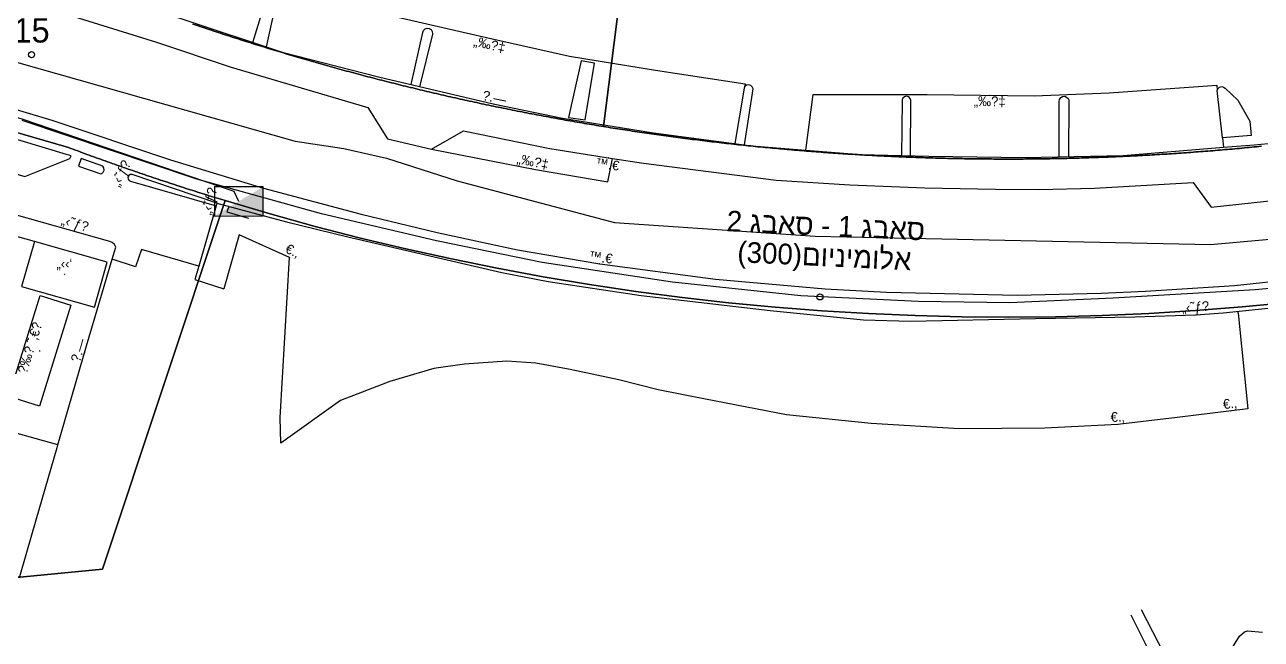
# Model space of a CAD drawing. Header units: metres. Extents: x 218299 to 220222, y 572714 to 574340.
# Drawn here: x 219449.9 to 219551.5, y 573525.6 to 573576.1 of the extents above; entities that cross this region are included whole.
import ezdxf
from ezdxf.enums import TextEntityAlignment as Align

# ---------------------------------------------------------------- set-up
doc = ezdxf.new("R2010")
doc.units = ezdxf.units.M
doc.header["$MEASUREMENT"] = 0
for name, color, linetype in [('1602', 44, 'Continuous'), ('1603', 44, 'Continuous'), ('6081', 1, 'CABLEUNDEXIST03'), ('6151', 102, 'CABLEUNDEXIST03'), ('6261', 7, 'Continuous'), ('6912', 1, 'Continuous'), ('A_POINTS', 2, 'Continuous'), ('M2207', 253, 'Continuous'), ('M2401', 7, 'Continuous'), ('M2404', 7, 'Continuous'), ('M2408', 253, 'Continuous'), ('M2420', 253, 'Continuous'), ('M2430', 253, 'Continuous'), ('M2601', 253, 'Continuous'), ('M2602', 253, 'Continuous'), ('M2605', 253, 'Continuous'), ('M2802', 253, 'Continuous'), ('M3005', 253, 'Continuous')]:
    doc.layers.add(name, color=color, linetype=linetype)
doc.styles.add('HEBTXT', font='HEBTXT')
doc.styles.add('MAVAT_HEBTXT', font='HEBTXT')
doc.linetypes.add('CABLEUNDEXIST03', pattern='A,3.5,[222,elecad.shx,S=0.01,R=0,X=0,Y=0],1.5', length=5)

# ---------------------------------------------------------------- blocks, each defined once
blk = doc.blocks.new('6261')
blk.add_lwpolyline([(-2, -1.2), (2, -1.2), (2, 1.2), (-2, 1.2)], close=True)
at = {"color": 0}
blk.add_solid([(2, 1.2), (-2, -1.2), (2, -1.2)], dxfattribs=at)
at = {"color": 0, "style": 'HEBTXT'}
blk.add_attdef('PIL_NAME', (2.69, 2.42), '', height=1.7, dxfattribs=at)
at = {"style": 'HEBTXT'}
blk.add_attdef('CAMUT_MONIM', (2.49, 0.22), '', height=1.7, dxfattribs=at)
at = {"color": 0, "style": 'HEBTXT', "flags": 1}
for tag, p in [('TYPE', (2.59, -1.77)), ('MAP_TYPE', (2.69, -3.78))]:
    blk.add_attdef(tag, p, '', height=1.7, dxfattribs=at)
blk = doc.blocks.new('6912')
at = {"layer": 'A_POINTS'}
blk.add_circle((0, 0), 0.25, dxfattribs=at)
at = {"color": 0, "style": 'HEBTXT', "flags": 1}
blk.add_attdef('CODE', (-2.92, 6.4), '', height=1.7, dxfattribs=at)
at = {"color": 0, "style": 'HEBTXT'}
for tag, p in [('PATH', (0.17, 4.71)), ('HTCH', (0.17, 2.71))]:
    blk.add_attdef(tag, text='', height=1.7, dxfattribs=at).set_placement(p, align=Align.MIDDLE_CENTER)
blk = doc.blocks.new('1603')
at = {"layer": 'A_POINTS'}
blk.add_circle((0, 0), 0.25, dxfattribs=at)
at = {"color": 0, "style": 'HEBTXT'}
blk.add_attdef('PARCEL_NUM', text='', height=2, dxfattribs=at).set_placement((0, 1), align=Align.CENTER)
at = {"color": 0, "style": 'HEBTXT', "flags": 1}
blk.add_attdef('LOT_NUM', text='', height=2, dxfattribs=at).set_placement((0, -2.5), align=Align.CENTER)
blk = doc.blocks.new('M2404')
blk.add_circle((0, 0), 0.025)
at = {"style": 'MAVAT_HEBTXT'}
blk.add_attdef('NAME', text='', height=0.8, dxfattribs=at).set_placement((0, 1.59), align=Align.MIDDLE)
blk = doc.blocks.new('M2207')
blk.add_circle((0, 0), 0.025)
at = {"style": 'MAVAT_HEBTXT'}
blk.add_attdef('NAME', text='', height=0.8, dxfattribs=at).set_placement((0, 1.59), align=Align.MIDDLE)
blk = doc.blocks.new('M2408')
blk.add_circle((0, 0), 0.025)
at = {"style": 'MAVAT_HEBTXT'}
blk.add_attdef('NAME', text='', height=0.8, dxfattribs=at).set_placement((0, 1.59), align=Align.MIDDLE)
blk = doc.blocks.new('M2430')
blk.add_circle((0, 0), 0.025)
at = {"style": 'MAVAT_HEBTXT'}
blk.add_attdef('NAME', text='', height=0.8, dxfattribs=at).set_placement((0, 1.25), align=Align.MIDDLE)
blk = doc.blocks.new('M2602')
blk.add_circle((0, 0), 0.025)
at = {"style": 'MAVAT_HEBTXT'}
blk.add_attdef('NAME', text='', height=0.8, dxfattribs=at).set_placement((0, 1.59), align=Align.MIDDLE)
blk = doc.blocks.new('M2605')
blk.add_circle((0, 0), 0.025)
at = {"style": 'MAVAT_HEBTXT'}
blk.add_attdef('NAME', text='', height=0.8, dxfattribs=at).set_placement((0, 1.59), align=Align.MIDDLE)
blk = doc.blocks.new('M3005')
blk.add_circle((0, 0), 0.025)
at = {"style": 'MAVAT_HEBTXT'}
blk.add_attdef('NAME', text='', height=0.8, dxfattribs=at).set_placement((0, 1.59), align=Align.MIDDLE)
blk = doc.blocks.new('111')
at = {"layer": 'M2207'}
for points in [[(219495.94, 573568.33, 586.91), (219496.71, 573572.99, 586.91), (219495.61, 573573.17, 586.91), (219494.59, 573568.53, 586.91), (219495.94, 573568.33, 586.91)], [(219449.67, 573554.64, 587.13), (219455.65, 573552.94, 587.13), (219456.7, 573556.64, 587.13), (219450.73, 573558.34, 587.13), (219450.73, 573558.34, 587.13), (219449.67, 573554.64, 587.13)]]:
    blk.add_polyline3d(points, close=True, dxfattribs=at)
at = {"layer": 'M2401'}
for points in [[(219448.3, 573578.52, 584.84), (219454.41, 573576.69, 584.84), (219460.76, 573574.7, 584.84), (219466.87, 573572.67, 584.84), (219478.1, 573569.35, 584.84), (219479.73, 573566.78, 584.84), (219483.32, 573565.93, 584.84), (219485.95, 573567.42, 584.84), (219493.06, 573565.97, 584.84), (219498.2, 573565.16, 584.84), (219500.75, 573564.76, 584.84), (219511.63, 573563.37, 584.84), (219517.67, 573562.98, 584.84), (219523.85, 573562.74, 584.84), (219529.63, 573562.62, 584.84), (219533.2, 573562.59, 584.84), (219537.77, 573562.71, 584.84), (219545.87, 573563.19, 584.84), (219547.34, 573561.14, 584.84), (219554.15, 573561.89, 584.84)], [(219440.96, 573571.65, 577.89), (219452.17, 573568.3, 577.89), (219461.9, 573565.04, 577.89), (219469.55, 573562.7, 577.89), (219477.56, 573560.58, 577.89), (219483.8, 573559.07, 577.89), (219490.39, 573557.63, 577.89), (219497.15, 573556.49, 577.89), (219506.65, 573555.22, 577.89), (219515.66, 573554.45, 577.89), (219520.69, 573554.17, 577.89), (219531.42, 573553.92, 577.89), (219538.31, 573554.09, 577.89), (219541.96, 573554.25, 577.89), (219549.25, 573554.7, 577.89), (219555.9, 573555.43, 577.89)], [(219468.66, 573574.69, 585.33), (219470, 573579.08, 585.33), (219470.14, 573579.19, 585.33), (219470.31, 573579.24, 585.33), (219470.49, 573579.2, 585.33), (219470.63, 573579.1, 585.33), (219470.72, 573578.94, 585.33), (219470.73, 573578.83, 585.33), (219469.76, 573574.32, 585.33)], [(219481.65, 573571.22, 585.71), (219482.62, 573575.5, 585.71), (219482.68, 573575.67, 585.71), (219482.8, 573575.8, 585.71), (219482.97, 573575.86, 585.71), (219483.15, 573575.84, 585.71), (219483.3, 573575.74, 585.71), (219483.4, 573575.59, 585.71), (219483.42, 573575.42, 585.71), (219483.41, 573575.37, 585.71), (219482.36, 573571.05, 585.71)], [(219509.03, 573566.27, 586.46), (219509.74, 573570.89, 586.46), (219509.67, 573571.05, 586.46), (219509.54, 573571.16, 586.46), (219509.37, 573571.2, 586.46), (219509.2, 573571.17, 586.46), (219509.06, 573571.06, 586.46), (219508.99, 573570.92, 586.46), (219508.23, 573566.37, 586.46)], [(219522.67, 573565.37, 586.91), (219522.68, 573569.94, 586.91), (219522.63, 573570.09, 586.91), (219522.51, 573570.21, 586.91), (219522.34, 573570.26, 586.91), (219522.18, 573570.23, 586.91), (219522.04, 573570.12, 586.91), (219521.97, 573569.97, 586.91), (219521.97, 573569.89, 586.91), (219521.91, 573565.39, 586.91)], [(219534.87, 573565.28, 586.91), (219534.87, 573569.83, 586.91), (219534.89, 573570.01, 586.91), (219534.99, 573570.16, 586.91), (219535.14, 573570.25, 586.91), (219535.32, 573570.27, 586.91), (219535.48, 573570.2, 586.91), (219535.6, 573570.08, 586.91), (219535.65, 573569.96, 586.91), (219535.64, 573565.3, 586.91)], [(219550.63, 573567.04, 586.61), (219548.28, 573566.85, 586.61), (219547.85, 573570.74, 586.61), (219547.91, 573570.9, 586.61), (219548.04, 573571.01, 586.61), (219548.21, 573571.06, 586.61), (219548.37, 573571.02, 586.61), (219548.5, 573570.92, 586.61), (219549.54, 573569.95, 586.61), (219550.51, 573568.22, 586.61), (219550.63, 573567.04, 586.61)]]:
    blk.add_polyline3d(points, dxfattribs=at)
at = {"layer": 'M2404'}
for points in [[(219448.3, 573578.52, 584.61), (219454.41, 573576.69, 584.61), (219460.76, 573574.7, 584.61), (219466.87, 573572.67, 584.61), (219478.1, 573569.35, 584.61), (219479.73, 573566.78, 584.61), (219483.32, 573565.93, 584.61), (219485.95, 573567.42, 584.61), (219493.06, 573565.97, 584.61), (219498.2, 573565.16, 584.61), (219500.75, 573564.76, 584.61), (219511.63, 573563.37, 584.61), (219517.67, 573562.98, 584.61), (219523.85, 573562.74, 584.61), (219529.63, 573562.62, 584.61), (219533.2, 573562.59, 584.61), (219537.77, 573562.71, 584.61), (219545.87, 573563.19, 584.61), (219547.34, 573561.14, 584.61), (219554.15, 573561.89, 584.61)], [(219440.96, 573571.65, 577.89), (219452.17, 573568.3, 577.89), (219461.9, 573565.04, 577.89), (219469.55, 573562.7, 577.89), (219477.56, 573560.58, 577.89), (219483.8, 573559.07, 577.89), (219490.39, 573557.63, 577.89), (219497.15, 573556.49, 577.89), (219506.65, 573555.22, 577.89), (219515.66, 573554.45, 577.89), (219520.69, 573554.17, 577.89), (219531.42, 573553.92, 577.89), (219538.31, 573554.09, 577.89), (219541.96, 573554.25, 577.89), (219549.25, 573554.7, 577.89), (219555.9, 573555.43, 577.89)], [(219468.66, 573574.69, 585.33), (219470, 573579.08, 585.33), (219470.14, 573579.19, 585.33), (219470.31, 573579.24, 585.33), (219470.49, 573579.2, 585.33), (219470.63, 573579.1, 585.33), (219470.72, 573578.94, 585.33), (219470.73, 573578.83, 585.33), (219469.76, 573574.32, 585.33)], [(219481.65, 573571.22, 585.71), (219482.62, 573575.5, 585.71), (219482.68, 573575.67, 585.71), (219482.8, 573575.8, 585.71), (219482.97, 573575.86, 585.71), (219483.15, 573575.84, 585.71), (219483.3, 573575.74, 585.71), (219483.4, 573575.59, 585.71), (219483.42, 573575.42, 585.71), (219483.41, 573575.37, 585.71), (219482.36, 573571.05, 585.71)], [(219509.03, 573566.27, 586.46), (219509.74, 573570.89, 586.46), (219509.67, 573571.05, 586.46), (219509.54, 573571.16, 586.46), (219509.37, 573571.2, 586.46), (219509.2, 573571.17, 586.46), (219509.06, 573571.06, 586.46), (219508.99, 573570.92, 586.46), (219508.23, 573566.37, 586.46)], [(219522.67, 573565.37, 586.91), (219522.68, 573569.94, 586.91), (219522.63, 573570.09, 586.91), (219522.51, 573570.21, 586.91), (219522.34, 573570.26, 586.91), (219522.18, 573570.23, 586.91), (219522.04, 573570.12, 586.91), (219521.97, 573569.97, 586.91), (219521.97, 573569.89, 586.91), (219521.91, 573565.39, 586.91)], [(219534.87, 573565.28, 586.91), (219534.87, 573569.83, 586.91), (219534.89, 573570.01, 586.91), (219534.99, 573570.16, 586.91), (219535.14, 573570.25, 586.91), (219535.32, 573570.27, 586.91), (219535.48, 573570.2, 586.91), (219535.6, 573570.08, 586.91), (219535.65, 573569.96, 586.91), (219535.64, 573565.3, 586.91)], [(219550.63, 573567.04, 586.61), (219548.28, 573566.85, 586.61), (219547.85, 573570.74, 586.61), (219547.91, 573570.9, 586.61), (219548.04, 573571.01, 586.61), (219548.21, 573571.06, 586.61), (219548.37, 573571.02, 586.61), (219548.5, 573570.92, 586.61), (219549.54, 573569.95, 586.61), (219550.51, 573568.22, 586.61), (219550.63, 573567.04, 586.61)]]:
    blk.add_polyline3d(points, dxfattribs=at)
at = {"layer": 'M2408'}
for points in [[(219465.72, 573561.49, 584.83), (219471.44, 573559.94, 584.83), (219476.45, 573558.72, 584.83), (219489.11, 573555.78, 584.83), (219492.9, 573555.04, 584.83), (219500.54, 573553.89, 584.83), (219511.15, 573552.67, 584.83), (219518.81, 573551.89, 584.83), (219522.65, 573551.78, 584.83), (219532.93, 573551.99, 584.83), (219541.09, 573552.15, 584.83), (219546.1, 573552.3, 584.83), (219548.34, 573552.46, 584.83), (219552.82, 573552.94, 584.83)], [(219442.18, 573568.85, 584.31), (219441.41, 573566.57, 584.31), (219441.32, 573566.24, 584.31), (219441.39, 573566.19, 584.31), (219441.59, 573566.1, 584.31), (219449.93, 573563.66, 584.31), (219453.63, 573565.16, 584.31), (219453.75, 573565.38, 584.31), (219453.37, 573565.48, 584.31)], [(219550.87, 573566.28, 586.56), (219557.2, 573566.89, 586.56)], [(219454.35, 573564.53, 584.72), (219456.19, 573563.9, 584.72), (219456.26, 573563.93, 584.72), (219456.38, 573564.04, 584.72), (219456.45, 573564.2, 584.72), (219456.43, 573564.37, 584.72), (219456.34, 573564.51, 584.72), (219454.58, 573565.15, 584.72), (219454.35, 573564.53, 584.72)], [(219465.72, 573561.49, 584.83), (219465.66, 573561.27, 584.83), (219464.23, 573556.29, 584.83), (219459.51, 573557.67, 584.83), (219459.04, 573556.25, 584.83), (219457.11, 573556.88, 584.83), (219457.41, 573557.87, 584.83), (219457.3, 573558.08, 584.83), (219457.12, 573558.24, 584.83), (219456.92, 573558.33, 584.83), (219439.05, 573563.38, 584.83), (219438.86, 573563.27, 584.83), (219438.72, 573563.1, 584.83), (219438.65, 573562.89, 584.83), (219438.65, 573562.87, 584.83), (219437.99, 573560.3, 584.83)], [(219465.72, 573561.49, 584.83), (219458.75, 573563.84, 584.83), (219458.6, 573563.83, 584.83), (219458.47, 573563.75, 584.83), (219458.41, 573563.61, 584.83), (219458.42, 573563.46, 584.83), (219458.5, 573563.34, 584.83), (219458.62, 573563.28, 584.83), (219465.66, 573561.27, 584.83)]]:
    blk.add_polyline3d(points, dxfattribs=at)
at = {"layer": 'M2420'}
blk.add_lwpolyline([(219424.13, 573580.21), (219472.14, 573566.57), (219476.13, 573565.97), (219479.64, 573565.19), (219485.43, 573563.31), (219498.37, 573559.88), (219514.83, 573558.77), (219547.3, 573558.08), (219575.64, 573560.62), (219592.73, 573566.3), (219612.79, 573574.06), (219625.34, 573581.57), (219641.62, 573599.88), (219642.92, 573601.49), (219643.94, 573603.3), (219644.63, 573605.26), (219644.98, 573607.31), (219644.97, 573609.39), (219644.62, 573611.43), (219643.91, 573613.39), (219636.84, 573628.82), (219628.61, 573652.54)], dxfattribs=at)
at = {"layer": 'M2420', "linetype": 'Continuous', "lineweight": -3}
blk.add_lwpolyline([(219424.13, 573580.21), (219472.14, 573566.57), (219476.13, 573565.97), (219479.64, 573565.19), (219485.43, 573563.31), (219498.37, 573559.88), (219514.83, 573558.77), (219547.3, 573558.08), (219575.64, 573560.62), (219592.73, 573566.3), (219612.79, 573574.06), (219625.34, 573581.57), (219641.62, 573599.88), (219642.92, 573601.49), (219643.94, 573603.3), (219644.63, 573605.26), (219644.98, 573607.31), (219644.97, 573609.39), (219644.62, 573611.43), (219643.91, 573613.39), (219636.84, 573628.82), (219628.61, 573652.54)], dxfattribs=at)
at = {"layer": 'M2430'}
for points in [[(219408.07, 573596.15, 583.27), (219408.42, 573597.13, 583.27), (219423.17, 573593.54, 583.79), (219442.91, 573588.14, 584.39), (219451.66, 573585.44, 584.69), (219463.14, 573581.83, 585.03), (219477.35, 573577.52, 585.41), (219488.21, 573575, 585.71), (219494.65, 573573.55, 585.89), (219501.71, 573572.41, 586.12), (219509.09, 573571.3, 586.42), (219508.99, 573570.92, 586.42)], [(219514.07, 573565.84, 586.57), (219514.66, 573570.4, 586.57), (219524.02, 573570.41, 586.72), (219532.8, 573570.3, 586.87), (219538.97, 573570.56, 586.87), (219547.81, 573571.17, 586.79), (219547.85, 573570.74, 586.79)], [(219548.28, 573566.85, 586.61), (219548.35, 573566.09, 586.61)], [(219483.32, 573565.93, 584.96), (219491.86, 573564.24, 585.11), (219497.82, 573563.22, 585.19), (219498.2, 573565.16, 585.26)]]:
    blk.add_polyline3d(points, dxfattribs=at)
at = {"layer": 'M2601'}
for points in [[(219453.37, 573565.48, 585.81), (219453.37, 573565.48, 585.81), (219442.18, 573568.85, 585.81), (219442.18, 573568.85, 585.81)], [(219548.35, 573566.09, 588.26), (219550.87, 573566.28, 588.26), (219550.87, 573566.28, 588.26), (219550.87, 573566.28, 588.26)], [(219450.73, 573558.34, 586.56), (219438.51, 573561.75, 586.56), (219438.13, 573560.26, 586.56)]]:
    blk.add_polyline3d(points, dxfattribs=at)
at = {"layer": 'M2602'}
for points in [[(219466.68, 573561.21, 586.83), (219466.53, 573560.77, 586.83), (219468.3, 573560.25, 586.83)], [(219539.69, 573543.3, 586.78), (219533.69, 573542.99, 586.48), (219526.68, 573542.92, 586.18), (219519.43, 573543.37, 586.03), (219512.49, 573544.09, 586.03), (219505.84, 573545.37, 586.03), (219501.93, 573546.13, 585.88), (219498.7, 573546.97, 586.03), (219494.72, 573547.82, 585.88), (219491.9, 573548.33, 585.88), (219489.53, 573548.48, 585.73), (219486.05, 573548.25, 585.73), (219483.53, 573547.9, 585.73), (219479.91, 573546.81, 585.66), (219475.86, 573545.26, 585.58), (219470.96, 573541.75, 585.58), (219470.92, 573543.85, 585.58), (219471.67, 573557.02, 585.73), (219467.54, 573558.89, 585.73), (219466.27, 573554.43, 585.73), (219466.27, 573554.43, 585.73)], [(219464.23, 573556.29, 585.03), (219463.91, 573555.21, 585.03), (219466.27, 573554.43, 585.03)], [(219549.57, 573552.43, 586.78), (219550.35, 573544.57, 586.72), (219544.55, 573543.85, 586.69), (219539.69, 573543.3, 586.78)], [(219549.57, 573552.43, 586.78), (219549.56, 573552.59, 586.78)]]:
    blk.add_polyline3d(points, dxfattribs=at)
at = {"layer": 'M2605'}
for points in [[(219406.86, 573591.74, 583.3), (219406.86, 573591.74, 583.3), (219416.71, 573590.02, 583.45), (219425.91, 573587.73, 583.6), (219434.02, 573585.41, 584.2), (219443.49, 573582.71, 584.5), (219451.63, 573580.2, 584.8), (219462.75, 573576.67, 585.1), (219471.06, 573573.89, 585.25), (219478.97, 573571.85, 585.4), (219488.4, 573569.63, 585.85), (219494.1, 573568.46, 585.85), (219501.57, 573567.25, 586.15), (219509.6, 573566.19, 586.45), (219514.07, 573565.84, 586.53), (219518.55, 573565.49, 586.6), (219524.17, 573565.33, 586.75), (219532.05, 573565.22, 586.9), (219540.13, 573565.4, 586.9), (219548.35, 573566.09, 586.61), (219548.35, 573566.09, 586.61)], [(219452.65, 573541.62, 584.65), (219455.01, 573549.75, 584.85), (219457.11, 573556.88, 584.83)], [(219452.65, 573541.62, 584.65), (219445.87, 573543.5, 584.65), (219439.67, 573545.21, 584.65), (219439.67, 573545.21, 584.65)], [(219423.31, 573530.77, 578.25), (219428.61, 573528.87, 578.25), (219441.64, 573530.07, 578.25), (219449.53, 573530.8, 578.25), (219450.11, 573532.79, 579.45), (219450.88, 573535.45, 580.65), (219452.59, 573541.4, 582.75), (219452.65, 573541.62, 582.78)], [(219541.59, 573528.07, 582.72), (219543.45, 573524.47, 584.71), (219543.38, 573524.19, 584.83), (219543.97, 573523.06, 585.55), (219543.68, 573522.87, 585.52), (219543.03, 573523.8, 584.91), (219542.68, 573523.78, 584.82), (219540.77, 573527.62, 582.81)]]:
    blk.add_polyline3d(points, dxfattribs=at)
at = {"layer": 'M2802'}
blk.add_polyline3d([(219548.97, 573524.74, 585.81), (219549.67, 573525.88, 585.62), (219550.09, 573526.25, 585.56), (219550.34, 573526.33, 585.56), (219551.55, 573526.21, 585.92)], dxfattribs=at)
at = {"layer": 'M3005'}
blk.add_polyline3d([(219453.72, 573553.1, 584.64), (219451.16, 573544.8, 584.64), (219448.63, 573545.58, 584.64), (219451.19, 573553.88, 584.64), (219453.72, 573553.1, 584.64)], dxfattribs=at)
at = {"layer": 'M2207'}
ref = blk.add_blockref('M2207', (219453.19, 573555.64), dxfattribs=dict(at, xscale=0.5, yscale=0.5, zscale=0.5))
ref.add_attrib('NAME', '„‹‹‘', dxfattribs={"layer": '0', "height": 0.8, "style": 'MAVAT_HEBTXT'}).set_placement((219453.19, 573556.44), align=Align.MIDDLE)
at = {"layer": 'M2404'}
ref = blk.add_blockref('M2404', (219497.84, 573565.22), dxfattribs=dict(at, xscale=0.5, yscale=0.5, zscale=0.5))
ref.add_attrib('NAME', '™.€', dxfattribs={"layer": '0', "height": 0.8, "rotation": 352.7048, "style": 'MAVAT_HEBTXT'}).set_placement((219497.77, 573564.67), align=Align.MIDDLE)
ref = blk.add_blockref('M2404', (219497.15, 573556.49), dxfattribs=dict(at, xscale=0.5, yscale=0.5, zscale=0.5))
ref.add_attrib('NAME', '™.€', dxfattribs={"layer": '0', "height": 0.8, "rotation": 352.3871, "style": 'MAVAT_HEBTXT'}).set_placement((219497.22, 573557.03), align=Align.MIDDLE)
at = {"layer": 'M2408'}
ref = blk.add_blockref('M2408', (219458.42, 573563.64), dxfattribs=dict(at, xscale=0.5, yscale=0.5, zscale=0.5))
ref.add_attrib('NAME', '„‹˜ƒ\x8e', dxfattribs={"layer": '0', "height": 0.8, "rotation": 63.7164, "style": 'MAVAT_HEBTXT'}).set_placement((219457.92, 573563.88), align=Align.MIDDLE)
ref = blk.add_blockref('M2408', (219465.72, 573561.49), dxfattribs=dict(at, xscale=0.5, yscale=0.5, zscale=0.5))
ref.add_attrib('NAME', '„‹˜ƒ\x8e', dxfattribs={"layer": '0', "height": 0.8, "rotation": 75.6637, "style": 'MAVAT_HEBTXT'}).set_placement((219465.19, 573561.63), align=Align.MIDDLE)
ref = blk.add_blockref('M2408', (219453.89, 573559.19), dxfattribs=dict(at, xscale=0.5, yscale=0.5, zscale=0.5))
ref.add_attrib('NAME', '„‹˜ƒ\x8e', dxfattribs={"layer": '0', "height": 0.8, "rotation": 344.2248, "style": 'MAVAT_HEBTXT'}).set_placement((219454.04, 573559.72), align=Align.MIDDLE)
ref = blk.add_blockref('M2408', (219546.1, 573552.3), dxfattribs=dict(at, xscale=0.5, yscale=0.5, zscale=0.5))
ref.add_attrib('NAME', '„‹˜ƒ\x8e', dxfattribs={"layer": '0', "height": 0.8, "rotation": 4.042, "style": 'MAVAT_HEBTXT'}).set_placement((219546.06, 573552.85), align=Align.MIDDLE)
at = {"layer": 'M2430'}
ref = blk.add_blockref('M2430', (219488.21, 573575), dxfattribs=dict(at, xscale=0.5, yscale=0.5, zscale=0.5))
ref.add_attrib('NAME', '„‰\x90‡', dxfattribs={"layer": '0', "height": 0.8, "rotation": 347.2712, "style": 'MAVAT_HEBTXT'}).set_placement((219488.09, 573574.47), align=Align.MIDDLE)
ref = blk.add_blockref('M2430', (219529.16, 573570.35), dxfattribs=dict(at, xscale=0.5, yscale=0.5, zscale=0.5))
ref.add_attrib('NAME', '„‰\x90‡', dxfattribs={"layer": '0', "height": 0.8, "rotation": 359.28, "style": 'MAVAT_HEBTXT'}).set_placement((219529.16, 573569.8), align=Align.MIDDLE)
ref = blk.add_blockref('M2430', (219491.53, 573564.31), dxfattribs=dict(at, xscale=0.5, yscale=0.5, zscale=0.5))
ref.add_attrib('NAME', '„‰\x90‡', dxfattribs={"layer": '0', "height": 0.8, "rotation": 348.8313, "style": 'MAVAT_HEBTXT'}).set_placement((219491.64, 573564.85), align=Align.MIDDLE)
at = {"layer": 'M2602'}
ref = blk.add_blockref('M2602', (219471.67, 573557.02), dxfattribs=dict(at, xscale=0.5, yscale=0.5, zscale=0.5))
ref.add_attrib('NAME', '€.‚', dxfattribs={"layer": '0', "height": 0.8, "rotation": 335.6039, "style": 'MAVAT_HEBTXT'}).set_placement((219471.9, 573557.52), align=Align.MIDDLE)
ref = blk.add_blockref('M2602', (219548.94, 573544.39), dxfattribs=dict(at, xscale=0.5, yscale=0.5, zscale=0.5))
ref.add_attrib('NAME', '€.‚', dxfattribs={"layer": '0', "height": 0.8, "rotation": 7.0155, "style": 'MAVAT_HEBTXT'}).set_placement((219548.88, 573544.94), align=Align.MIDDLE)
ref = blk.add_blockref('M2602', (219539.69, 573543.3), dxfattribs=dict(at, xscale=0.5, yscale=0.5, zscale=0.5))
ref.add_attrib('NAME', '€.‚', dxfattribs={"layer": '0', "height": 0.8, "rotation": 2.9881, "style": 'MAVAT_HEBTXT'}).set_placement((219539.66, 573543.85), align=Align.MIDDLE)
at = {"layer": 'M2605'}
ref = blk.add_blockref('M2605', (219488.4, 573569.63), dxfattribs=dict(at, xscale=0.5, yscale=0.5, zscale=0.5))
ref.add_attrib('NAME', '\x9a.—', dxfattribs={"layer": '0', "height": 0.8, "rotation": 348.3956, "style": 'MAVAT_HEBTXT'}).set_placement((219488.51, 573570.17), align=Align.MIDDLE)
ref = blk.add_blockref('M2605', (219454.87, 573549.25), dxfattribs=dict(at, xscale=0.5, yscale=0.5, zscale=0.5))
ref.add_attrib('NAME', '\x9a.—', dxfattribs={"layer": '0', "height": 0.8, "rotation": 73.781, "style": 'MAVAT_HEBTXT'}).set_placement((219454.34, 573549.4), align=Align.MIDDLE)
at = {"layer": 'M3005'}
ref = blk.add_blockref('M3005', (219451.17, 573549.34), dxfattribs=dict(at, xscale=0.4999999999999997, yscale=0.4999999999999997, zscale=0.4999999999999997, rotation=72.67290053736149))
ref.add_attrib('NAME', '\x8d‰\x8e ˜‚€\x8e', dxfattribs={"layer": '0', "height": 0.8, "rotation": 72.6729, "style": 'MAVAT_HEBTXT'}).set_placement((219450.41, 573549.58), align=Align.MIDDLE)

msp = doc.modelspace()

# ---------------------------------------------------------------- linework, layer by layer
at = {"layer": '1602'}
for points in [[(219503.617, 573616.353), (219497.447, 573567.779), (219497.0695, 573567.8406), (219496.8722, 573567.8731), (219496.6749, 573567.9058), (219496.4776, 573567.9387), (219496.2804, 573567.9718), (219496.0832, 573568.0051), (219495.886, 573568.0385), (219495.6888, 573568.0722), (219495.4917, 573568.106), (219495.2946, 573568.14), (219495.0976, 573568.1743), (219494.9006, 573568.2087), (219494.7036, 573568.2433), (219494.5066, 573568.2781), (219494.3097, 573568.313), (219494.1128, 573568.3482), (219493.916, 573568.3836), (219493.7192, 573568.4191), (219493.5224, 573568.4549), (219493.3256, 573568.4908), (219493.1289, 573568.5269), (219492.9323, 573568.5632), (219492.7356, 573568.5997), (219492.539, 573568.6364), (219492.3424, 573568.6733), (219492.1459, 573568.7104), (219491.9494, 573568.7477), (219491.7529, 573568.7851), (219491.5565, 573568.8227), (219491.3601, 573568.8606), (219491.1638, 573568.8986), (219490.9675, 573568.9368), (219490.7712, 573568.9752), (219490.5749, 573569.0138), (219490.3787, 573569.0526), (219490.1826, 573569.0916), (219489.9864, 573569.1307), (219489.7903, 573569.1701), (219489.5943, 573569.2096), (219489.3983, 573569.2493), (219489.2023, 573569.2892), (219489.0064, 573569.3294), (219488.8105, 573569.3696), (219488.6146, 573569.4101), (219488.4188, 573569.4508), (219488.223, 573569.4917), (219488.0273, 573569.5327), (219487.8316, 573569.574), (219487.6359, 573569.6154), (219487.4403, 573569.657), (219487.2447, 573569.6988), (219487.0492, 573569.7408), (219486.8537, 573569.783), (219486.6582, 573569.8254), (219486.4628, 573569.8679), (219486.2674, 573569.9107), (219486.0721, 573569.9536), (219485.8768, 573569.9968), (219485.6815, 573570.0401), (219485.4863, 573570.0836), (219485.2911, 573570.1273), (219485.096, 573570.1712), (219484.9009, 573570.2152), (219484.7059, 573570.2595), (219484.5109, 573570.304), (219484.3159, 573570.3486), (219484.121, 573570.3934), (219483.9262, 573570.4384), (219483.7313, 573570.4836), (219483.5366, 573570.529), (219483.3418, 573570.5746), (219483.1471, 573570.6204), (219482.9525, 573570.6663), (219482.7579, 573570.7125), (219482.5633, 573570.7588), (219482.3688, 573570.8053), (219482.1743, 573570.852), (219481.9799, 573570.8989), (219481.7855, 573570.946), (219481.5912, 573570.9933), (219481.3969, 573571.0408), (219481.2027, 573571.0884), (219481.0085, 573571.1362), (219480.8143, 573571.1843), (219480.6202, 573571.2325), (219480.4262, 573571.2809), (219480.2321, 573571.3294), (219480.0382, 573571.3782), (219479.8443, 573571.4272), (219479.6504, 573571.4763), (219479.4566, 573571.5257), (219479.2628, 573571.5752), (219479.0691, 573571.6249), (219478.8754, 573571.6748), (219478.6818, 573571.7249), (219478.4882, 573571.7751), (219478.2947, 573571.8256), (219478.1012, 573571.8762), (219477.9078, 573571.9271), (219477.7144, 573571.9781), (219477.521, 573572.0293), (219477.3278, 573572.0807), (219477.1345, 573572.1323), (219476.9413, 573572.184), (219476.7482, 573572.236), (219476.5551, 573572.2881), (219476.3621, 573572.3404), (219476.1691, 573572.3929), (219475.9762, 573572.4456), (219475.7833, 573572.4985), (219475.5905, 573572.5516), (219475.3977, 573572.6049), (219475.205, 573572.6583), (219475.0123, 573572.7119), (219474.8197, 573572.7657), (219474.6271, 573572.8197), (219474.4346, 573572.8739), (219474.2421, 573572.9283), (219474.0497, 573572.9829), (219473.8573, 573573.0376), (219473.665, 573573.0925), (219473.4728, 573573.1477), (219473.2805, 573573.203), (219473.0884, 573573.2584), (219472.8963, 573573.3141), (219472.7043, 573573.37), (219472.5123, 573573.426), (219472.3203, 573573.4822), (219472.1285, 573573.5387), (219471.9366, 573573.5953), (219471.7449, 573573.652), (219471.5532, 573573.709), (219471.3615, 573573.7662), (219471.1699, 573573.8235), (219470.9783, 573573.881), (219470.7869, 573573.9388), (219470.5954, 573573.9967), (219470.404, 573574.0547), (219470.2127, 573574.113), (219470.0214, 573574.1715), (219469.8302, 573574.2301), (219469.6391, 573574.2889), (219469.448, 573574.3479), (219469.2569, 573574.4071), (219469.066, 573574.4665), (219468.875, 573574.526), (219468.6842, 573574.5858), (219468.4934, 573574.6457), (219468.3026, 573574.7058), (219468.1119, 573574.7661), (219467.9213, 573574.8266), (219467.7307, 573574.8873), (219467.5402, 573574.9481), (219467.3497, 573575.0091), (219467.1593, 573575.0704), (219466.969, 573575.1318), (219466.7787, 573575.1934), (219466.5885, 573575.2551), (219466.3983, 573575.3171), (219466.2082, 573575.3792), (219466.0182, 573575.4415), (219465.8282, 573575.504), (219465.6383, 573575.5667), (219465.4484, 573575.6296), (219465.2586, 573575.6926), (219465.0689, 573575.7559), (219464.8792, 573575.8193), (219464.6896, 573575.8829), (219464.5, 573575.9467), (219464.3105, 573576.0107), (219464.1211, 573576.0748), (219463.9317, 573576.1392), (219463.7424, 573576.2037)], [(219551.468, 573566.1587), (219551.269, 573566.1386), (219551.07, 573566.1187), (219550.871, 573566.0991), (219550.6719, 573566.0796), (219550.4729, 573566.0603), (219550.2738, 573566.0412), (219550.0747, 573566.0223), (219549.8755, 573566.0036), (219549.6764, 573565.9851), (219549.4772, 573565.9668), (219549.2781, 573565.9486), (219549.0789, 573565.9307), (219548.8797, 573565.9129), (219548.6804, 573565.8954), (219548.4812, 573565.878), (219548.2819, 573565.8608), (219548.0827, 573565.8439), (219547.8834, 573565.8271), (219547.684, 573565.8105), (219547.4847, 573565.7941), (219547.2854, 573565.7779), (219547.086, 573565.7619), (219546.8866, 573565.746), (219546.6873, 573565.7304), (219546.4879, 573565.715), (219546.2884, 573565.6997), (219546.089, 573565.6847), (219545.8896, 573565.6698), (219545.6901, 573565.6552), (219545.4906, 573565.6407), (219545.2911, 573565.6264), (219545.0916, 573565.6123), (219544.8921, 573565.5984), (219544.6926, 573565.5847), (219544.493, 573565.5712), (219544.2935, 573565.5579), (219544.0939, 573565.5448), (219543.8943, 573565.5318), (219543.6947, 573565.5191), (219543.4951, 573565.5066), (219543.2955, 573565.4942), (219543.0959, 573565.482), (219542.8962, 573565.4701), (219542.6966, 573565.4583), (219542.4969, 573565.4467), (219542.2972, 573565.4353), (219542.0976, 573565.4241), (219541.8979, 573565.4131), (219541.6982, 573565.4023), (219541.4984, 573565.3917), (219541.2987, 573565.3813), (219541.099, 573565.3711), (219540.8992, 573565.361), (219540.6995, 573565.3512), (219540.4997, 573565.3415), (219540.2999, 573565.3321), (219540.1001, 573565.3228), (219539.9003, 573565.3137), (219539.7005, 573565.3049), (219539.5007, 573565.2962), (219539.3009, 573565.2877), (219539.1011, 573565.2794), (219538.9012, 573565.2713), (219538.7014, 573565.2634), (219538.5016, 573565.2556), (219538.3017, 573565.2481), (219538.1018, 573565.2408), (219537.902, 573565.2336), (219537.7021, 573565.2267), (219537.5022, 573565.2199), (219537.3023, 573565.2134), (219537.1024, 573565.207), (219536.9025, 573565.2008), (219536.7026, 573565.1948), (219536.5027, 573565.189), (219536.3027, 573565.1834), (219536.1028, 573565.178), (219535.9029, 573565.1728), (219535.703, 573565.1678), (219535.503, 573565.163), (219535.3031, 573565.1584), (219535.1031, 573565.1539), (219534.9032, 573565.1497), (219534.7032, 573565.1456), (219534.5032, 573565.1418), (219534.3033, 573565.1381), (219534.1033, 573565.1346), (219533.9033, 573565.1314), (219533.7034, 573565.1283), (219533.5034, 573565.1254), (219533.3034, 573565.1227), (219533.1034, 573565.1202), (219532.9034, 573565.1179), (219532.7034, 573565.1158), (219532.5034, 573565.1138), (219532.3034, 573565.1121), (219532.1035, 573565.1106), (219531.9035, 573565.1092), (219531.7035, 573565.1081), (219531.5035, 573565.1071), (219531.3035, 573565.1063), (219531.1035, 573565.1058), (219530.9035, 573565.1054), (219530.7035, 573565.1052), (219530.5035, 573565.1052), (219530.3035, 573565.1054), (219530.1035, 573565.1058), (219529.9035, 573565.1064), (219529.7035, 573565.1072), (219529.5035, 573565.1081), (219529.3035, 573565.1093), (219529.1035, 573565.1107), (219528.9035, 573565.1122), (219528.7035, 573565.114), (219528.5035, 573565.1159), (219528.3035, 573565.118), (219528.1035, 573565.1204), (219527.9035, 573565.1229), (219527.7036, 573565.1256), (219527.5036, 573565.1285), (219527.3036, 573565.1316), (219527.1036, 573565.1349), (219526.9037, 573565.1384), (219526.7037, 573565.142), (219526.5037, 573565.1459), (219526.3038, 573565.15), (219526.1038, 573565.1542), (219525.9039, 573565.1587), (219525.7039, 573565.1633), (219525.504, 573565.1682), (219525.304, 573565.1732), (219525.1041, 573565.1784), (219524.9042, 573565.1838), (219524.7043, 573565.1894), (219524.5044, 573565.1952), (219524.3044, 573565.2012), (219524.1045, 573565.2074), (219523.9046, 573565.2138), (219523.7047, 573565.2204), (219523.5049, 573565.2272), (219523.305, 573565.2341), (219523.1051, 573565.2413), (219522.9052, 573565.2486), (219522.7054, 573565.2562), (219522.5055, 573565.2639), (219522.3057, 573565.2718), (219522.1059, 573565.2799), (219521.906, 573565.2883), (219521.7062, 573565.2968), (219521.5064, 573565.3055), (219521.3066, 573565.3144), (219521.1068, 573565.3234), (219520.907, 573565.3327), (219520.7072, 573565.3422), (219520.5075, 573565.3519), (219520.3077, 573565.3617), (219520.108, 573565.3718), (219519.9082, 573565.382), (219519.7085, 573565.3925), (219519.5088, 573565.4031), (219519.3091, 573565.4139), (219519.1094, 573565.4249), (219518.9097, 573565.4361), (219518.71, 573565.4475), (219518.5104, 573565.4591), (219518.3107, 573565.4709), (219518.1111, 573565.4829), (219517.9114, 573565.4951), (219517.7118, 573565.5074), (219517.5122, 573565.52), (219517.3126, 573565.5327), (219517.113, 573565.5457), (219516.9135, 573565.5588), (219516.7139, 573565.5722), (219516.5144, 573565.5857), (219516.3149, 573565.5994), (219516.1153, 573565.6133), (219515.9158, 573565.6274), (219515.7163, 573565.6417), (219515.5169, 573565.6562), (219515.3174, 573565.6709), (219515.118, 573565.6857), (219514.9185, 573565.7008), (219514.7191, 573565.7161), (219514.5197, 573565.7315), (219514.3203, 573565.7472), (219514.121, 573565.763), (219513.9216, 573565.779), (219513.7223, 573565.7952), (219513.5229, 573565.8117), (219513.3236, 573565.8283), (219513.1243, 573565.8451), (219512.9251, 573565.862), (219512.7258, 573565.8792), (219512.5265, 573565.8966), (219512.3273, 573565.9142), (219512.1281, 573565.9319), (219511.9289, 573565.9499), (219511.7297, 573565.968), (219511.5306, 573565.9864), (219511.3314, 573566.0049), (219511.1323, 573566.0236), (219510.9332, 573566.0425), (219510.7341, 573566.0617), (219510.5351, 573566.081), (219510.336, 573566.1004), (219510.137, 573566.1201), (219509.938, 573566.14), (219509.739, 573566.1601), (219509.54, 573566.1803), (219509.3411, 573566.2008), (219509.1421, 573566.2214), (219508.9432, 573566.2423), (219508.7443, 573566.2633), (219508.5455, 573566.2845), (219508.3466, 573566.3059), (219508.1478, 573566.3276), (219507.949, 573566.3494), (219507.7502, 573566.3713), (219507.5514, 573566.3935), (219507.3527, 573566.4159), (219507.154, 573566.4385), (219506.9553, 573566.4612), (219506.7566, 573566.4842), (219506.5579, 573566.5073), (219506.3593, 573566.5307), (219506.1607, 573566.5542), (219505.9621, 573566.5779), (219505.7635, 573566.6018), (219505.565, 573566.6259), (219505.3665, 573566.6502), (219505.168, 573566.6747), (219504.9695, 573566.6994), (219504.771, 573566.7242), (219504.5726, 573566.7493), (219504.3742, 573566.7746), (219504.1758, 573566.8), (219503.9775, 573566.8256), (219503.7792, 573566.8515), (219503.5809, 573566.8775), (219503.3826, 573566.9037), (219503.1843, 573566.9301), (219502.9861, 573566.9567), (219502.7879, 573566.9835), (219502.5898, 573567.0105), (219502.3916, 573567.0376), (219502.1935, 573567.065), (219501.9954, 573567.0925), (219501.7973, 573567.1203), (219501.5993, 573567.1482), (219501.4013, 573567.1763), (219501.2033, 573567.2047), (219501.0053, 573567.2332), (219500.8074, 573567.2619), (219500.6095, 573567.2908), (219500.4116, 573567.3198), (219500.2138, 573567.3491), (219500.016, 573567.3786), (219499.8182, 573567.4082), (219499.6204, 573567.4381), (219499.4227, 573567.4681), (219499.225, 573567.4984), (219499.0273, 573567.5288), (219498.8297, 573567.5594), (219498.6321, 573567.5902), (219498.4345, 573567.6212), (219498.2369, 573567.6524), (219498.0394, 573567.6837), (219497.8419, 573567.7153), (219497.6444, 573567.7471), (219497.447, 573567.779), (219503.617, 573616.353)], [(219463.7424, 573576.2037), (219463.9317, 573576.1392), (219464.1211, 573576.0748), (219464.3105, 573576.0107), (219464.5, 573575.9467), (219464.6896, 573575.8829), (219464.8792, 573575.8193), (219465.0689, 573575.7559), (219465.2586, 573575.6926), (219465.4484, 573575.6296), (219465.6383, 573575.5667), (219465.8282, 573575.504), (219466.0182, 573575.4415), (219466.2082, 573575.3792), (219466.3983, 573575.3171), (219466.5885, 573575.2551), (219466.7787, 573575.1934), (219466.969, 573575.1318), (219467.1593, 573575.0704), (219467.3497, 573575.0091), (219467.5402, 573574.9481), (219467.7307, 573574.8873), (219467.9213, 573574.8266), (219468.1119, 573574.7661), (219468.3026, 573574.7058), (219468.4934, 573574.6457), (219468.6842, 573574.5858), (219468.875, 573574.526), (219469.066, 573574.4665), (219469.2569, 573574.4071), (219469.448, 573574.3479), (219469.6391, 573574.2889), (219469.8302, 573574.2301), (219470.0214, 573574.1715), (219470.2127, 573574.113), (219470.404, 573574.0547), (219470.5954, 573573.9967), (219470.7869, 573573.9388), (219470.9783, 573573.881), (219471.1699, 573573.8235), (219471.3615, 573573.7662), (219471.5532, 573573.709), (219471.7449, 573573.652), (219471.9366, 573573.5953), (219472.1285, 573573.5387), (219472.3203, 573573.4822), (219472.5123, 573573.426), (219472.7043, 573573.37), (219472.8963, 573573.3141), (219473.0884, 573573.2584), (219473.2805, 573573.203), (219473.4728, 573573.1477), (219473.665, 573573.0925), (219473.8573, 573573.0376), (219474.0497, 573572.9829), (219474.2421, 573572.9283), (219474.4346, 573572.8739), (219474.6271, 573572.8197), (219474.8197, 573572.7657), (219475.0123, 573572.7119), (219475.205, 573572.6583), (219475.3977, 573572.6049), (219475.5905, 573572.5516), (219475.7833, 573572.4985), (219475.9762, 573572.4456), (219476.1691, 573572.3929), (219476.3621, 573572.3404), (219476.5551, 573572.2881), (219476.7482, 573572.236), (219476.9413, 573572.184), (219477.1345, 573572.1323), (219477.3278, 573572.0807), (219477.521, 573572.0293), (219477.7144, 573571.9781), (219477.9078, 573571.9271), (219478.1012, 573571.8762), (219478.2947, 573571.8256), (219478.4882, 573571.7751), (219478.6818, 573571.7249), (219478.8754, 573571.6748), (219479.0691, 573571.6249), (219479.2628, 573571.5752), (219479.4566, 573571.5257), (219479.6504, 573571.4763), (219479.8443, 573571.4272), (219480.0382, 573571.3782), (219480.2321, 573571.3294), (219480.4262, 573571.2809), (219480.6202, 573571.2325), (219480.8143, 573571.1843), (219481.0085, 573571.1362), (219481.2027, 573571.0884), (219481.3969, 573571.0408), (219481.5912, 573570.9933), (219481.7855, 573570.946), (219481.9799, 573570.8989), (219482.1743, 573570.852), (219482.3688, 573570.8053), (219482.5633, 573570.7588), (219482.7579, 573570.7125), (219482.9525, 573570.6663), (219483.1471, 573570.6204), (219483.3418, 573570.5746), (219483.5366, 573570.529), (219483.7313, 573570.4836), (219483.9262, 573570.4384), (219484.121, 573570.3934), (219484.3159, 573570.3486), (219484.5109, 573570.304), (219484.7059, 573570.2595), (219484.9009, 573570.2152), (219485.096, 573570.1712), (219485.2911, 573570.1273), (219485.4863, 573570.0836), (219485.6815, 573570.0401), (219485.8768, 573569.9968), (219486.0721, 573569.9536), (219486.2674, 573569.9107), (219486.4628, 573569.8679), (219486.6582, 573569.8254), (219486.8537, 573569.783), (219487.0492, 573569.7408), (219487.2447, 573569.6988), (219487.4403, 573569.657), (219487.6359, 573569.6154), (219487.8316, 573569.574), (219488.0273, 573569.5327), (219488.223, 573569.4917), (219488.4188, 573569.4508), (219488.6146, 573569.4101), (219488.8105, 573569.3696), (219489.0064, 573569.3294), (219489.2023, 573569.2892), (219489.3983, 573569.2493), (219489.5943, 573569.2096), (219489.7903, 573569.1701), (219489.9864, 573569.1307), (219490.1826, 573569.0916), (219490.3787, 573569.0526), (219490.5749, 573569.0138), (219490.7712, 573568.9752), (219490.9675, 573568.9368), (219491.1638, 573568.8986), (219491.3601, 573568.8606), (219491.5565, 573568.8227), (219491.7529, 573568.7851), (219491.9494, 573568.7477), (219492.1459, 573568.7104), (219492.3424, 573568.6733), (219492.539, 573568.6364), (219492.7356, 573568.5997), (219492.9323, 573568.5632), (219493.1289, 573568.5269), (219493.3256, 573568.4908), (219493.5224, 573568.4549), (219493.7192, 573568.4191), (219493.916, 573568.3836), (219494.1128, 573568.3482), (219494.3097, 573568.313), (219494.5066, 573568.2781), (219494.7036, 573568.2433), (219494.9006, 573568.2087), (219495.0976, 573568.1743), (219495.2946, 573568.14), (219495.4917, 573568.106), (219495.6888, 573568.0722), (219495.886, 573568.0385), (219496.0832, 573568.0051), (219496.2804, 573567.9718), (219496.4776, 573567.9387), (219496.6749, 573567.9058), (219496.8722, 573567.8731), (219497.0695, 573567.8406), (219497.447, 573567.779), (219497.6444, 573567.7471), (219497.8419, 573567.7153), (219498.0394, 573567.6837), (219498.2369, 573567.6524), (219498.4345, 573567.6212), (219498.6321, 573567.5902), (219498.8297, 573567.5594), (219499.0273, 573567.5288), (219499.225, 573567.4984), (219499.4227, 573567.4681), (219499.6204, 573567.4381), (219499.8182, 573567.4082), (219500.016, 573567.3786), (219500.2138, 573567.3491), (219500.4116, 573567.3198), (219500.6095, 573567.2908), (219500.8074, 573567.2619), (219501.0053, 573567.2332), (219501.2033, 573567.2047), (219501.4013, 573567.1763), (219501.5993, 573567.1482), (219501.7973, 573567.1203), (219501.9954, 573567.0925), (219502.1935, 573567.065), (219502.3916, 573567.0376), (219502.5898, 573567.0105), (219502.7879, 573566.9835), (219502.9861, 573566.9567), (219503.1843, 573566.9301), (219503.3826, 573566.9037), (219503.5809, 573566.8775), (219503.7792, 573566.8515), (219503.9775, 573566.8256), (219504.1758, 573566.8), (219504.3742, 573566.7746), (219504.5726, 573566.7493), (219504.771, 573566.7242), (219504.9695, 573566.6994), (219505.168, 573566.6747), (219505.3665, 573566.6502), (219505.565, 573566.6259), (219505.7635, 573566.6018), (219505.9621, 573566.5779), (219506.1607, 573566.5542), (219506.3593, 573566.5307), (219506.5579, 573566.5073), (219506.7566, 573566.4842), (219506.9553, 573566.4612), (219507.154, 573566.4385), (219507.3527, 573566.4159), (219507.5514, 573566.3935), (219507.7502, 573566.3713), (219507.949, 573566.3494), (219508.1478, 573566.3276), (219508.3466, 573566.3059), (219508.5455, 573566.2845), (219508.7443, 573566.2633), (219508.9432, 573566.2423), (219509.1421, 573566.2214), (219509.3411, 573566.2008), (219509.54, 573566.1803), (219509.739, 573566.1601), (219509.938, 573566.14), (219510.137, 573566.1201), (219510.336, 573566.1004), (219510.5351, 573566.081), (219510.7341, 573566.0617), (219510.9332, 573566.0425), (219511.1323, 573566.0236), (219511.3314, 573566.0049), (219511.5306, 573565.9864), (219511.7297, 573565.968), (219511.9289, 573565.9499), (219512.1281, 573565.9319), (219512.3273, 573565.9142), (219512.5265, 573565.8966), (219512.7258, 573565.8792), (219512.9251, 573565.862), (219513.1243, 573565.8451), (219513.3236, 573565.8283), (219513.5229, 573565.8117), (219513.7223, 573565.7952), (219513.9216, 573565.779), (219514.121, 573565.763), (219514.3203, 573565.7472), (219514.5197, 573565.7315), (219514.7191, 573565.7161), (219514.9185, 573565.7008), (219515.118, 573565.6857), (219515.3174, 573565.6709), (219515.5169, 573565.6562), (219515.7163, 573565.6417), (219515.9158, 573565.6274), (219516.1153, 573565.6133), (219516.3149, 573565.5994), (219516.5144, 573565.5857), (219516.7139, 573565.5722), (219516.9135, 573565.5588), (219517.113, 573565.5457), (219517.3126, 573565.5327), (219517.5122, 573565.52), (219517.7118, 573565.5074), (219517.9114, 573565.4951), (219518.1111, 573565.4829), (219518.3107, 573565.4709), (219518.5104, 573565.4591), (219518.71, 573565.4475), (219518.9097, 573565.4361), (219519.1094, 573565.4249), (219519.3091, 573565.4139), (219519.5088, 573565.4031), (219519.7085, 573565.3925), (219519.9082, 573565.382), (219520.108, 573565.3718), (219520.3077, 573565.3617), (219520.5075, 573565.3519), (219520.7072, 573565.3422), (219520.907, 573565.3327), (219521.1068, 573565.3234), (219521.3066, 573565.3144), (219521.5064, 573565.3055), (219521.7062, 573565.2968), (219521.906, 573565.2883), (219522.1059, 573565.2799), (219522.3057, 573565.2718), (219522.5055, 573565.2639), (219522.7054, 573565.2562), (219522.9052, 573565.2486), (219523.1051, 573565.2413), (219523.305, 573565.2341), (219523.5049, 573565.2272), (219523.7047, 573565.2204), (219523.9046, 573565.2138), (219524.1045, 573565.2074), (219524.3044, 573565.2012), (219524.5044, 573565.1952), (219524.7043, 573565.1894), (219524.9042, 573565.1838), (219525.1041, 573565.1784), (219525.304, 573565.1732), (219525.504, 573565.1682), (219525.7039, 573565.1633), (219525.9039, 573565.1587), (219526.1038, 573565.1542), (219526.3038, 573565.15), (219526.5037, 573565.1459), (219526.7037, 573565.142), (219526.9037, 573565.1384), (219527.1036, 573565.1349), (219527.3036, 573565.1316), (219527.5036, 573565.1285), (219527.7036, 573565.1256), (219527.9035, 573565.1229), (219528.1035, 573565.1204), (219528.3035, 573565.118), (219528.5035, 573565.1159), (219528.7035, 573565.114), (219528.9035, 573565.1122), (219529.1035, 573565.1107), (219529.3035, 573565.1093), (219529.5035, 573565.1081), (219529.7035, 573565.1072), (219529.9035, 573565.1064), (219530.1035, 573565.1058), (219530.3035, 573565.1054), (219530.5035, 573565.1052), (219530.7035, 573565.1052), (219530.9035, 573565.1054), (219531.1035, 573565.1058), (219531.3035, 573565.1063), (219531.5035, 573565.1071), (219531.7035, 573565.1081), (219531.9035, 573565.1092), (219532.1035, 573565.1106), (219532.3034, 573565.1121), (219532.5034, 573565.1138), (219532.7034, 573565.1158), (219532.9034, 573565.1179), (219533.1034, 573565.1202), (219533.3034, 573565.1227), (219533.5034, 573565.1254), (219533.7034, 573565.1283), (219533.9033, 573565.1314), (219534.1033, 573565.1346), (219534.3033, 573565.1381), (219534.5032, 573565.1418), (219534.7032, 573565.1456), (219534.9032, 573565.1497), (219535.1031, 573565.1539), (219535.3031, 573565.1584), (219535.503, 573565.163), (219535.703, 573565.1678), (219535.9029, 573565.1728), (219536.1028, 573565.178), (219536.3027, 573565.1834), (219536.5027, 573565.189), (219536.7026, 573565.1948), (219536.9025, 573565.2008), (219537.1024, 573565.207), (219537.3023, 573565.2134), (219537.5022, 573565.2199), (219537.7021, 573565.2267), (219537.902, 573565.2336), (219538.1018, 573565.2408), (219538.3017, 573565.2481), (219538.5016, 573565.2556), (219538.7014, 573565.2634), (219538.9012, 573565.2713), (219539.1011, 573565.2794), (219539.3009, 573565.2877), (219539.5007, 573565.2962), (219539.7005, 573565.3049), (219539.9003, 573565.3137), (219540.1001, 573565.3228), (219540.2999, 573565.3321), (219540.4997, 573565.3415), (219540.6995, 573565.3512), (219540.8992, 573565.361), (219541.099, 573565.3711), (219541.2987, 573565.3813), (219541.4984, 573565.3917), (219541.6982, 573565.4023), (219541.8979, 573565.4131), (219542.0976, 573565.4241), (219542.2972, 573565.4353), (219542.4969, 573565.4467), (219542.6966, 573565.4583), (219542.8962, 573565.4701), (219543.0959, 573565.482), (219543.2955, 573565.4942), (219543.4951, 573565.5066), (219543.6947, 573565.5191), (219543.8943, 573565.5318), (219544.0939, 573565.5448), (219544.2935, 573565.5579), (219544.493, 573565.5712), (219544.6926, 573565.5847), (219544.8921, 573565.5984), (219545.0916, 573565.6123), (219545.2911, 573565.6264), (219545.4906, 573565.6407), (219545.6901, 573565.6552), (219545.8896, 573565.6698), (219546.089, 573565.6847), (219546.2884, 573565.6997), (219546.4879, 573565.715), (219546.6873, 573565.7304), (219546.8866, 573565.746), (219547.086, 573565.7619), (219547.2854, 573565.7779), (219547.4847, 573565.7941), (219547.684, 573565.8105), (219547.8834, 573565.8271), (219548.0827, 573565.8439), (219548.2819, 573565.8608), (219548.4812, 573565.878), (219548.6804, 573565.8954), (219548.8797, 573565.9129), (219549.0789, 573565.9307), (219549.2781, 573565.9486), (219549.4772, 573565.9668), (219549.6764, 573565.9851), (219549.8755, 573566.0036), (219550.0747, 573566.0223), (219550.2738, 573566.0412), (219550.4729, 573566.0603), (219550.6719, 573566.0796), (219550.871, 573566.0991), (219551.07, 573566.1187), (219551.269, 573566.1386), (219551.468, 573566.1587)], [(219553.7121, 573553.3211), (219549.8902, 573552.9512), (219546.0625, 573552.6481), (219542.2301, 573552.4119), (219538.3942, 573552.2426), (219534.5559, 573552.1402), (219530.7164, 573552.1049), (219526.8768, 573552.1365), (219523.0384, 573552.2352), (219519.2023, 573552.4008), (219515.3697, 573552.6334), (219511.5417, 573552.9328), (219507.7195, 573553.299), (219503.9043, 573553.7319), (219500.0973, 573554.2312), (219496.2995, 573554.7969), (219492.5122, 573555.4289), (219488.7365, 573556.1268), (219484.9735, 573556.8905), (219481.2244, 573557.7197), (219477.4904, 573558.6143), (219473.7726, 573559.5739), (219470.0721, 573560.5982), (219466.39, 573561.687), (219466.0337, 573561.7961), (219465.8425, 573561.8549), (219465.6514, 573561.9138), (219465.4604, 573561.973), (219465.2694, 573562.0323), (219465.0784, 573562.0918), (219464.8875, 573562.1515), (219464.6967, 573562.2113), (219464.5059, 573562.2713), (219464.3152, 573562.3315), (219464.1245, 573562.3919), (219463.9339, 573562.4524), (219463.7433, 573562.5131), (219463.5528, 573562.574), (219463.3624, 573562.635), (219463.172, 573562.6962), (219462.9816, 573562.7576), (219462.7913, 573562.8192), (219462.6011, 573562.881), (219462.4109, 573562.9429), (219462.2208, 573563.005), (219462.0307, 573563.0672), (219461.8407, 573563.1297), (219461.6508, 573563.1923), (219461.4609, 573563.255), (219461.2711, 573563.318), (219461.0813, 573563.3811), (219460.8916, 573563.4444), (219460.7019, 573563.5079), (219460.5123, 573563.5715), (219460.3228, 573563.6353), (219460.1333, 573563.6993), (219459.9438, 573563.7635), (219459.7545, 573563.8278), (219459.5652, 573563.8923), (219459.3759, 573563.957), (219459.1867, 573564.0219), (219458.9976, 573564.0869), (219458.8085, 573564.1521), (219458.6195, 573564.2174), (219458.4305, 573564.283), (219458.2416, 573564.3487), (219458.0528, 573564.4145), (219457.864, 573564.4806), (219457.6753, 573564.5468), (219457.4866, 573564.6132), (219457.298, 573564.6798), (219457.1095, 573564.7465), (219456.921, 573564.8134), (219456.7326, 573564.8805), (219456.5442, 573564.9477), (219456.3559, 573565.0152), (219456.1677, 573565.0828), (219455.9795, 573565.1505), (219455.7914, 573565.2185), (219455.6034, 573565.2866), (219455.4154, 573565.3548), (219455.2275, 573565.4233), (219455.0396, 573565.4919), (219454.8518, 573565.5607), (219454.6641, 573565.6297), (219454.4764, 573565.6988), (219454.2888, 573565.7681), (219454.1013, 573565.8376), (219453.9138, 573565.9072), (219453.7264, 573565.977), (219453.539, 573566.047), (219426.492, 573573.88)], [(219426.492, 573573.88), (219453.539, 573566.047), (219453.7264, 573565.977), (219453.9138, 573565.9072), (219454.1013, 573565.8376), (219454.2888, 573565.7681), (219454.4764, 573565.6988), (219454.6641, 573565.6297), (219454.8518, 573565.5607), (219455.0396, 573565.4919), (219455.2275, 573565.4233), (219455.4154, 573565.3548), (219455.6034, 573565.2866), (219455.7914, 573565.2185), (219455.9795, 573565.1505), (219456.1677, 573565.0828), (219456.3559, 573565.0152), (219456.5442, 573564.9477), (219456.7326, 573564.8805), (219456.921, 573564.8134), (219457.1095, 573564.7465), (219457.298, 573564.6798), (219457.4866, 573564.6132), (219457.6753, 573564.5468), (219457.864, 573564.4806), (219458.0528, 573564.4145), (219458.2416, 573564.3487), (219458.4305, 573564.283), (219458.6195, 573564.2174), (219458.8085, 573564.1521), (219458.9976, 573564.0869), (219459.1867, 573564.0219), (219459.3759, 573563.957), (219459.5652, 573563.8923), (219459.7545, 573563.8278), (219459.9438, 573563.7635), (219460.1333, 573563.6993), (219460.3228, 573563.6353), (219460.5123, 573563.5715), (219460.7019, 573563.5079), (219460.8916, 573563.4444), (219461.0813, 573563.3811), (219461.2711, 573563.318), (219461.4609, 573563.255), (219461.6508, 573563.1923), (219461.8407, 573563.1297), (219462.0307, 573563.0672), (219462.2208, 573563.005), (219462.4109, 573562.9429), (219462.6011, 573562.881), (219462.7913, 573562.8192), (219462.9816, 573562.7576), (219463.172, 573562.6962), (219463.3624, 573562.635), (219463.5528, 573562.574), (219463.7433, 573562.5131), (219463.9339, 573562.4524), (219464.1245, 573562.3919), (219464.3152, 573562.3315), (219464.5059, 573562.2713), (219464.6967, 573562.2113), (219464.8875, 573562.1515), (219465.0784, 573562.0918), (219465.2694, 573562.0323), (219465.4604, 573561.973), (219465.6514, 573561.9138), (219465.8425, 573561.8549), (219466.0337, 573561.7961), (219466.39, 573561.687), (219456.328, 573531.387), (219428.677, 573528.699)], [(219428.677, 573528.699), (219456.328, 573531.387), (219466.39, 573561.687), (219470.0721, 573560.5982), (219473.7726, 573559.5739), (219477.4904, 573558.6143), (219481.2244, 573557.7197), (219484.9735, 573556.8905), (219488.7365, 573556.1268), (219492.5122, 573555.4289), (219496.2995, 573554.7969), (219500.0973, 573554.2312), (219503.9043, 573553.7319), (219507.7195, 573553.299), (219511.5417, 573552.9328), (219515.3697, 573552.6334), (219519.2023, 573552.4008), (219523.0384, 573552.2352), (219526.8768, 573552.1365), (219530.7164, 573552.1049), (219534.5559, 573552.1402), (219538.3942, 573552.2426), (219542.2301, 573552.4119), (219546.0625, 573552.6481), (219549.8902, 573552.9512), (219553.7121, 573553.3211)]]:
    msp.add_lwpolyline(points, dxfattribs=at)
at = {"layer": '6081'}
msp.add_lwpolyline([(219557.91, 573555.02), (219550.95, 573554.35), (219539.29, 573553.67), (219530.82, 573553.3), (219523.28, 573553.4), (219513.66, 573553.85), (219503.11, 573554.99), (219492.43, 573556.61), (219483.73, 573558.39), (219474.3, 573560.6), (219464.07, 573563.46), (219449.72, 573568.27)], dxfattribs=at)
at = {"layer": '6151'}
msp.add_lwpolyline([(219467.5107, 573561.6258), (219467.131, 573562.4321), (219449.7242, 573568.386), (219426.1641, 573575.2381), (219416.7671, 573577.6581), (219402.1292, 573580.246), (219386.0751, 573581.3341), (219372.6091, 573580.8001), (219369.372, 573579.7278), (219369.636, 573591.9341), (219376.7321, 573595.3835), (219380.3143, 573594.261), (219381.8659, 573594.2593), (219381.8546, 573593.8055), (219381.265, 573593.8232), (219381.2576, 573593.9654)], dxfattribs=at)

# ---------------------------------------------------------------- block references
msp.add_blockref('111', (0, 0))
at = {"layer": '1603'}
msp.add_blockref('1603', (219450.4915, 573573.6826), dxfattribs=at).add_auto_attribs({'PARCEL_NUM': '15'})
at = {"layer": '6261', "rotation": 0.1493108499999539}
msp.add_blockref('6261', (219467.5107, 573561.6258), dxfattribs=at)
at = {"layer": '6912'}
ref = msp.add_blockref('6912', (219515.2252, 573553.7768), dxfattribs=dict(at, rotation=357.3218))
ref.add_attrib('PATH', '2 גבאס - 1 גבאס', dxfattribs={"layer": '0', "color": 0, "height": 1.7, "rotation": 357.3218, "style": 'HEBTXT'}).set_placement((219515.7107, 573559.6456), align=Align.MIDDLE_CENTER)
ref.add_attrib('HTCH', '(300)םוינימולא', dxfattribs={"layer": '0', "color": 0, "height": 1.7, "rotation": 357.3218, "style": 'HEBTXT'}).set_placement((219515.5939, 573557.1484), align=Align.MIDDLE_CENTER)

doc.saveas('drawing.dxf')
